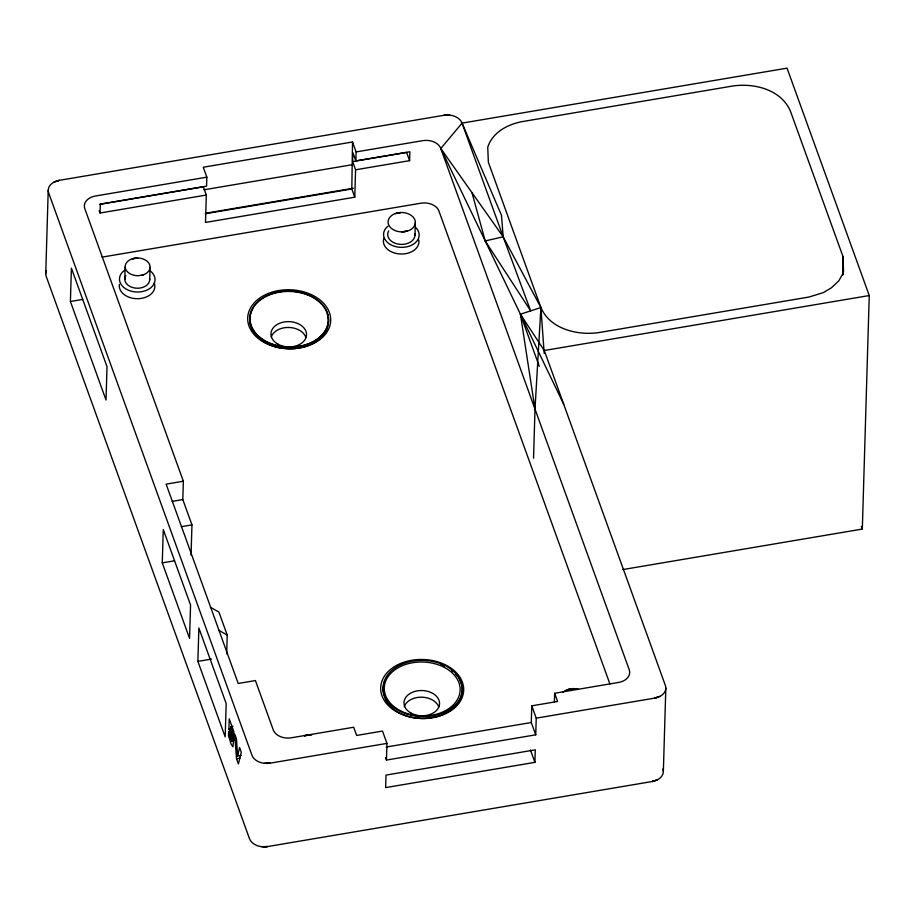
<?xml version="1.0" encoding="UTF-8"?>
<svg xmlns="http://www.w3.org/2000/svg" width="915" height="915" viewBox="0 0 915 915"><rect width="100%" height="100%" fill="white"/><g stroke="black" fill="none" stroke-linecap="round" stroke-linejoin="round"><path stroke-width="1.37" d="M230.694 726.693L230.603 729.667L233.519 740.773L232.959 746.834L231.221 744.387L228.464 735.671L228.578 731.657L231.735 740.773L231.392 735.694L228.922 729.141L229.23 718.87L233.828 731.611L233.725 735.088L230.694 726.693L232.982 726.304M842.841 274.649L842.955 256.452L790.411 111.104C780.987 89.384 754.154 82.842 732.606 86.033L522.408 121.581C507.916 124.2 492.499 132.252 487.752 147.166L488.347 162.184L540.902 307.531C549.984 329.068 577.422 335.656 598.696 332.603L808.894 297.055L823.351 292.628L831.392 287.813L838.769 280.859L842.738 273.905L843.561 271.458L842.955 256.452L842.761 275.015M48.221 190.286L45.75 273.688M70.409 301.493L71.404 268.141L107.009 366.641L106.026 400.004L70.409 301.493L82.716 299.422M206.31 195.044L100.032 213.012L100.295 204.102L206.573 186.122L206.847 177.167L203.256 167.228L352.527 141.985L356.118 151.924L355.855 160.88L409.863 151.753L409.6 160.663L355.58 169.801L354.768 197.194L205.498 222.436L206.31 195.044L203.347 186.832L99.861 204.331M124.806 279.487L125.183 266.986M149.694 279.91L150.071 267.397M162.264 562.874L163.259 529.51L190.56 605.032L189.565 638.395L162.264 562.874L174.571 560.792M191.052 555.256L191.956 524.878L182.806 499.567L183.355 481.221L84.82 208.689A14.823 10.545 1.7 0 1 95.469 196.004L206.847 177.167M197.88 661.385L198.875 628.022L226.177 703.543L225.181 736.907L197.88 661.385L211.548 659.075M226.668 653.848L227.217 635.067L218.914 612.078L210.439 607.251M354.768 197.194L351.806 188.982L352.527 141.985M355.58 169.801L352.618 161.589L352.881 152.668L355.855 160.88M356.118 151.924L422.719 140.658A14.823 10.534 1.7 0 1 440.778 148.493L629.234 669.757A14.823 10.545 1.7 0 1 618.586 682.441L554.639 693.261L557.612 701.462L531.775 705.831L536.224 718.149L535.732 734.825L386.462 760.068L386.954 743.392L382.504 731.074L356.667 735.443L353.693 727.242L291.336 737.787A14.823 10.545 1.7 0 1 273.276 729.953L255.422 680.566L238.197 683.471L166.13 484.138L183.355 481.221M414.987 235.166L415.353 222.654M533.548 458.232L535 409.119L540.902 307.531L503.17 236.802L440.778 148.493L462.064 123.113L787.049 68.156L869.25 295.545L862.319 529.064L622.795 569.576M535.732 734.825L531.283 722.518L531.775 705.831M544.185 353.35L540.902 307.531L520.418 314.2L535 409.119M534.909 762.355L535.286 749.843L386.016 775.085L385.638 787.598L534.909 762.355L530.46 750.037M554.387 701.816L554.639 693.261M663.352 771.562L665.823 688.16M250.024 316.03L249.681 318.832A40.397 28.857 1.8 0 0 250.127 324.379L252.014 329.617A40.397 28.857 1.8 0 0 255.377 334.673L260.112 339.236A40.409 28.857 1.8 0 0 265.91 343.022L272.396 345.847A40.409 28.857 1.8 0 0 279.727 347.803L287.516 348.707A40.409 28.857 1.8 0 0 295.271 348.501L302.568 347.277A40.409 28.857 1.8 0 0 309.567 344.978L315.858 341.695A40.409 28.857 1.8 0 0 321.016 337.624L324.836 333.049A40.409 28.857 1.8 0 0 327.421 327.856L328.519 322.309A40.397 28.857 1.8 0 0 328.062 316.762M444.358 666.063L444.496 665.342L441.739 664.118A39.608 28.148 1.7 0 0 383.088 687.794A39.608 28.148 1.7 0 0 441.35 713.631A39.608 28.148 1.7 0 0 444.496 665.342L442.757 665.331L441.739 664.118L441.122 664.656M237.637 755.973L239.581 747.532L241.297 752.256L238.392 763.922L236.528 758.741L234.697 734.024L236.459 738.874L237.637 755.973L241.091 755.39M383.751 684.237L383.076 688.492A40.557 29.303 0.7 0 0 383.534 694.119L385.421 699.426A40.546 29.303 0.7 0 0 388.795 704.527L393.541 709.114A40.535 29.303 0.7 0 0 399.363 712.888L405.883 715.702A40.535 29.291 0.7 0 0 413.237 717.612L421.06 718.458A40.535 29.291 0.7 0 0 428.838 718.161L436.158 716.845A40.569 29.303 0.7 0 0 443.192 714.443L449.505 711.046A40.569 29.303 0.7 0 0 454.686 706.872L458.518 702.182A40.557 29.303 0.7 0 0 461.114 696.887L462.212 691.237A40.557 29.291 0.7 0 0 461.755 685.621M230.511 732.915L231.655 736.804L233.439 735.923M386.954 743.392L270.051 763.167L264.275 763.304A14.823 10.534 1.7 0 1 251.991 755.332L48.701 193.019A14.823 10.545 1.7 0 1 54.134 182.039L59.338 180.335L444.004 115.279L449.78 115.13A14.823 10.545 1.7 0 1 462.064 123.113L501.489 215.311L503.17 236.802L530.666 310.871L485.213 240.942L471.98 192.653M536.224 718.149L654.717 698.111L659.921 696.395A14.823 10.534 1.7 0 0 665.354 685.427L544.276 350.502L520.418 314.2L539.267 366.332M46.288 270.966A14.823 10.545 1.7 0 0 46.219 276.422L249.509 838.735A14.823 10.534 1.7 0 0 261.804 846.718L267.58 846.569L652.235 781.513L657.45 779.797A14.823 10.534 1.7 0 0 662.883 768.829M234.194 737.879L231.895 738.268L233.76 737.57M54.134 182.039L59.338 180.335L55.746 181.307M659.921 696.395L654.717 698.111L658.297 697.127M657.45 779.797L652.235 781.513L655.826 780.529M142.042 275.209L143.689 274.694A12.455 8.853 1.7 0 0 149.683 264.824A12.455 8.853 1.7 0 0 137.662 258.007L132.366 258.762A12.455 8.853 1.7 0 0 125.572 268.907A12.455 8.853 1.7 0 0 138.497 275.712L143.689 274.694M395.223 213.584L400.656 212.52A13.645 9.699 1.7 0 1 414.93 219.966A13.645 9.699 1.7 0 1 407.381 231.106L401.845 231.907A13.645 9.699 1.7 0 1 388.52 224.438A13.645 9.699 1.7 0 1 395.223 213.584L400.656 212.52L396.95 213.046M563.034 692.255A13.645 9.699 1.7 0 1 567.346 689.693L572.79 688.629A13.645 9.699 1.7 0 1 578.406 689.247M230.809 733.784L231.655 736.804L233.508 736.232M231.895 738.268L233.783 737.776M309.762 734.962L304.478 735.706L309.762 734.962A12.455 8.853 1.7 0 1 311.58 735.088M231.964 739.64L233.874 739.171M485.213 240.942L503.17 236.802L462.064 123.113M233.279 735.26L231.392 735.694L233.348 735.557M233.691 737.124L231.792 737.536L233.725 737.33M233.863 738.599L231.964 739.331L233.874 739.08M234.046 739.755L231.221 740.315L229.585 735.614L231.358 740.544L234.16 739.961L231.221 740.315L230.02 737.181L230.774 739.343M231.484 740.693L234.274 740.121M233.783 740.246L231.85 740.635L234.149 740.246M233.817 740.063L231.895 740.452L233.794 740.189M135.843 258.076L132.366 258.762L137.662 258.007M304.478 735.706L307.955 735.019M403.732 231.827L407.381 231.106L401.845 231.907M567.346 689.693L572.79 688.629L569.073 689.167M233.851 739.846L231.93 740.224L233.828 739.995M231.735 740.773L233.897 740.407M352.618 161.589L406.626 152.45L409.6 160.663M203.988 189.794L351.852 164.78M205.406 213.252L353.327 188.227M205.349 213.755L351.806 188.982M102.034 257.126L420.854 203.21A14.823 10.534 1.7 0 1 438.925 211.045L609.893 683.94M544.276 350.502L869.25 295.545M172.203 501.363L182.806 499.567M181.353 526.674L191.956 524.878M228.922 729.141L231.221 728.752M234.229 738.256L231.93 738.645L233.851 738.485M236.528 758.741L239.97 758.169M386.233 747.04L531.283 722.518M231.358 740.544L233.302 740.269M447.847 115.004L444.004 115.279L449.78 115.13M266.208 763.442L270.051 763.167L264.275 763.304M263.737 846.844L267.58 846.569L261.804 846.718M218.754 630.241L227.217 635.067M451.747 670.626L453.062 671.713M455.441 674.012L456.505 675.213A40.546 29.291 0.7 0 1 457.477 676.46M440.778 148.493L563.709 404.27M459.868 680.314L461.423 684.26M230.02 737.181L231.083 740.029M861.347 526.399L862.319 529.064M385.57 757.609L386.462 760.068M99.186 210.667L100.032 213.012M327.296 314.108L327.719 315.423M231.106 734.699L231.655 736.804M149.637 278.618A12.455 8.853 1.7 0 1 137.216 288.225A12.455 8.853 1.7 0 1 124.886 278.206M125.218 276.936A12.455 8.853 1.7 0 1 125.812 275.724M154.28 283.135A17.797 12.65 1.7 0 1 138.325 298.69A17.797 12.65 1.7 0 1 119.373 284.405M418.784 239.982A17.797 12.65 1.7 0 1 400.278 254.004A17.797 12.65 1.7 0 1 383.831 238.243M271.252 336.972A17.797 12.65 1.7 0 1 288.362 327.456A17.797 12.65 1.7 0 1 305.793 337.2M404.258 706.7A17.797 12.65 1.7 0 1 421.369 697.184A17.797 12.65 1.7 0 1 438.8 706.929M250.767 313.285A40.409 28.857 1.8 0 1 251.293 311.935M251.9 310.62A40.409 28.857 1.8 0 1 252.586 309.339M384.186 682.842A40.557 29.314 0.7 0 1 384.7 681.481M458.369 677.729A40.546 29.291 0.7 0 1 459.158 679.01M414.907 233.817A13.645 9.699 1.7 0 1 399.569 244.305A13.645 9.699 1.7 0 1 388.658 230.969M415.879 227.618A17.797 12.65 1.7 0 1 412.757 244.591A17.797 12.65 1.7 0 1 388.658 243.39A17.797 12.65 1.7 0 1 387.903 226.234M150.437 271.069A17.797 12.65 1.7 0 1 149.202 288.923A17.797 12.65 1.7 0 1 124.074 287.676A17.797 12.65 1.7 0 1 125.309 269.822M399.134 713.197A41.518 29.509 1.7 0 0 463.608 691.523A41.518 29.509 1.7 0 0 403.824 662.243A41.518 29.509 1.7 0 0 399.134 713.197M266.139 343.468A41.518 29.509 1.7 0 0 330.612 321.794A41.518 29.509 1.7 0 0 270.817 292.526A41.518 29.509 1.7 0 0 266.139 343.468M278.217 344.315A17.797 12.65 1.7 0 0 306.422 335.919A17.797 12.65 1.7 0 0 281.58 322.583A17.797 12.65 1.7 0 0 278.217 344.315M267.043 341.89A39.151 27.827 1.7 0 0 328.21 322A39.151 27.827 1.7 0 0 272.315 293.909A39.151 27.827 1.7 0 0 267.043 341.89M266.951 342.004A39.471 28.056 1.7 0 0 328.485 321.76A39.471 28.056 1.7 0 0 271.972 293.612A39.471 28.056 1.7 0 0 266.951 342.004M411.247 713.208A17.797 12.65 1.7 0 0 439.452 704.813A17.797 12.65 1.7 0 0 414.609 691.477A17.797 12.65 1.7 0 0 411.247 713.208M400.587 710.852A37.961 26.981 1.7 0 0 460.016 691.763A37.961 26.981 1.7 0 0 405.974 664.347A37.961 26.981 1.7 0 0 400.587 710.852"/></g></svg>
